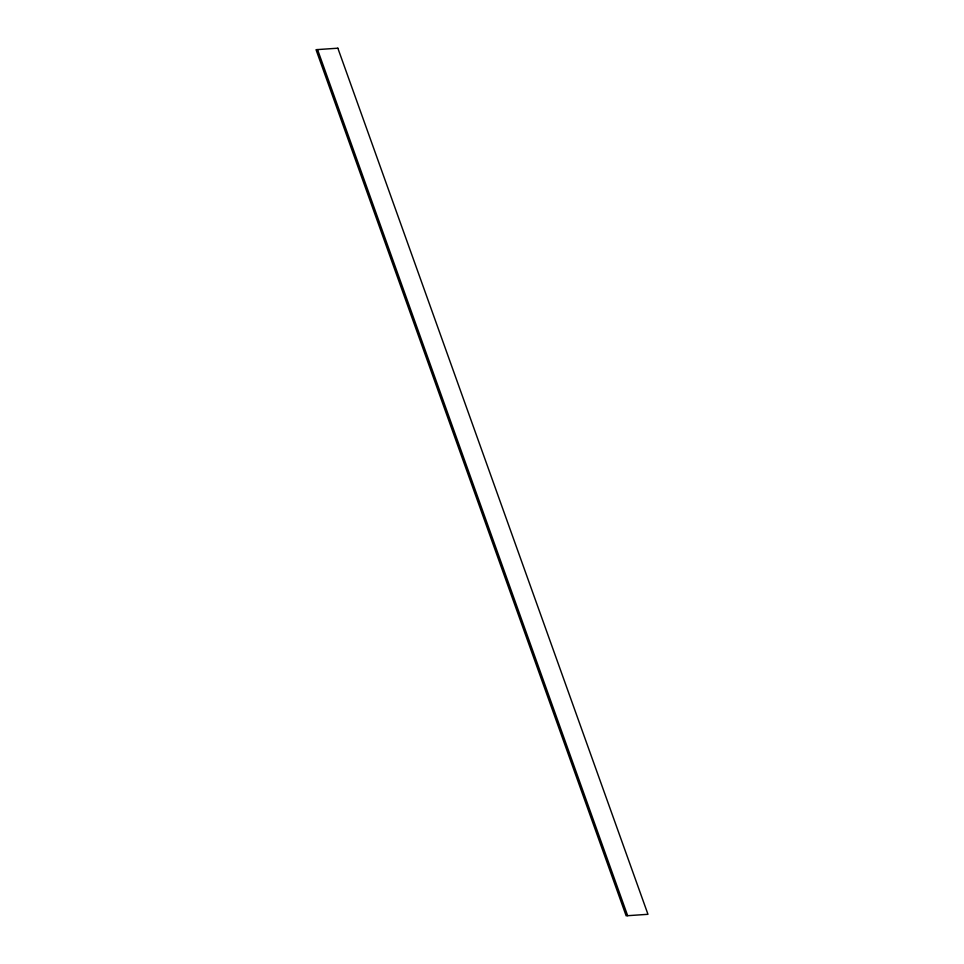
<?xml version="1.0" encoding="UTF-8"?>
<svg xmlns="http://www.w3.org/2000/svg" width="964" height="964" viewBox="0 0 964 964"><rect width="100%" height="100%" fill="white"/><g stroke="black" fill="none" stroke-linecap="round" stroke-linejoin="round"><path stroke-width="1.45" d="M317.542 49.586L627.648 915.692M337.858 48.2L316.035 49.694L626.142 915.8L647.965 914.306L337.858 48.2"/></g></svg>
